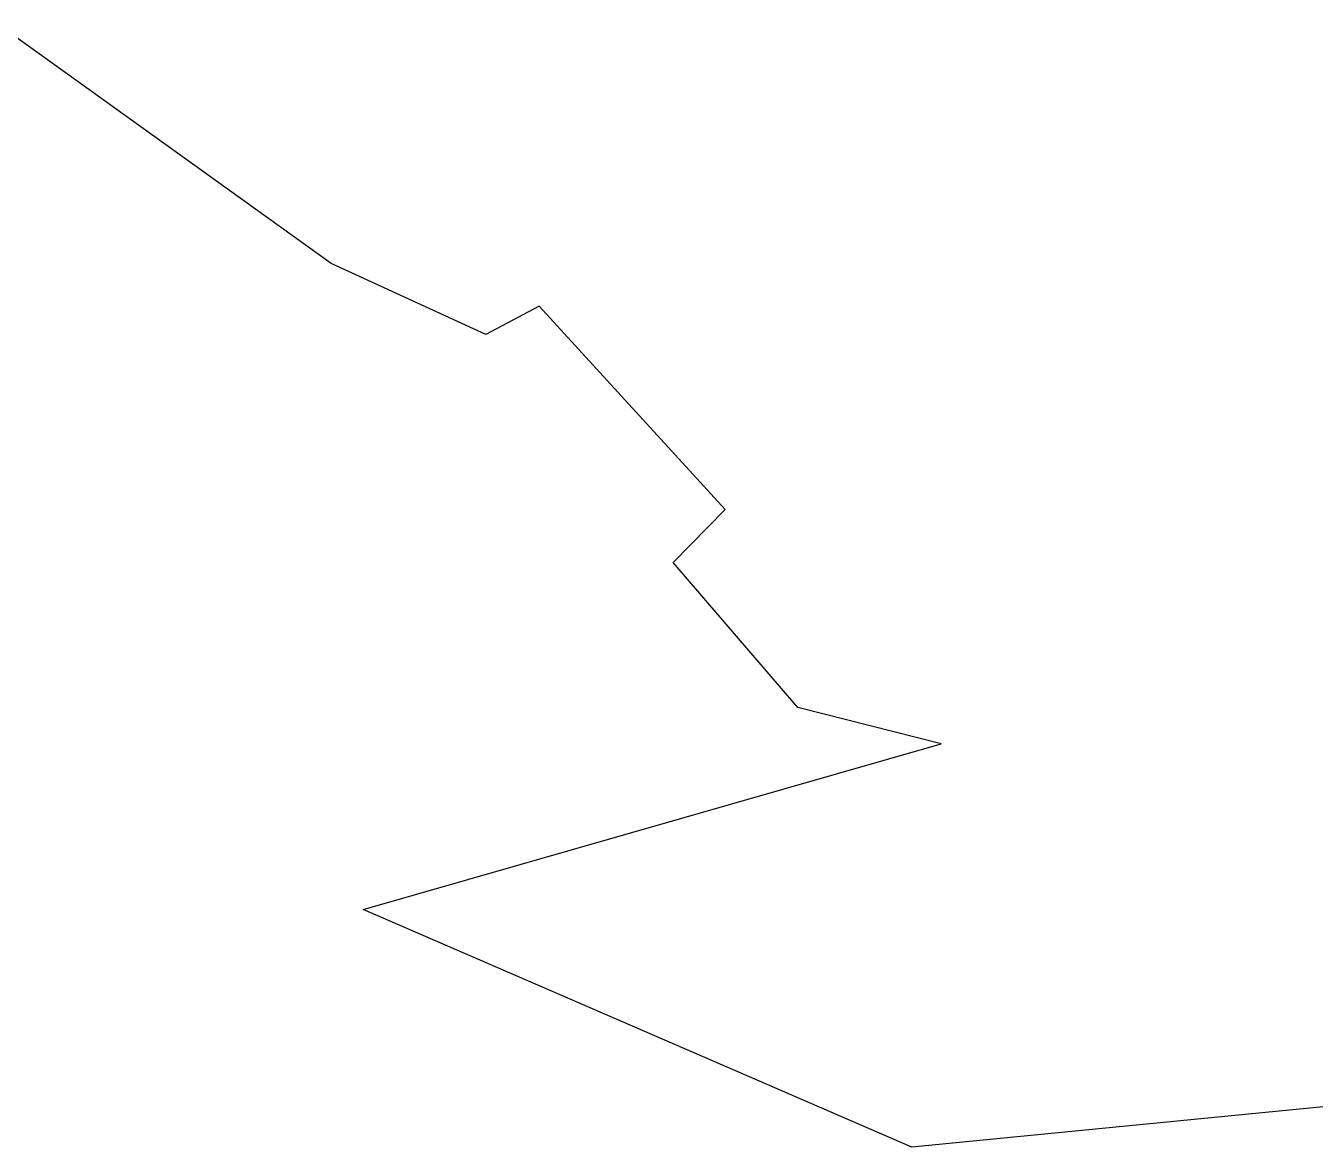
# Model space of a CAD drawing. Header units: metres. Extents: x 261354 to 266452, y 2168453 to 2172813.
# Drawn here: x 262444 to 262988, y 2168453 to 2168926 of the extents above; entities that cross this region are included whole.
import ezdxf

# ---------------------------------------------------------------- set-up
doc = ezdxf.new("R2010")
doc.units = ezdxf.units.M
doc.layers.add('village', color=3, linetype='Continuous')

msp = doc.modelspace()

# ---------------------------------------------------------------- linework, layer by layer
at = {"layer": 'village', "color": 3}
for p, q in [((262572.43, 2168825.71), (262432.74, 2168925.93)), ((262637.83, 2168795.74), (262572.43, 2168825.71)), ((262660.24, 2168807.61), (262637.83, 2168795.74)), ((262738.82, 2168721.81), (262660.24, 2168807.61)), ((262716.8, 2168699.56), (262738.82, 2168721.81)), ((262769.4, 2168638.28), (262716.8, 2168699.56)), ((262829.88, 2168623.06), (262769.4, 2168638.28)), ((262585.98, 2168553.11), (262829.88, 2168623.06)), ((262817.5, 2168452.83), (262585.98, 2168553.11)), ((263198.02, 2168490.02), (262817.5, 2168452.83))]:
    msp.add_line(p, q, dxfattribs=at)

doc.saveas('drawing.dxf')
